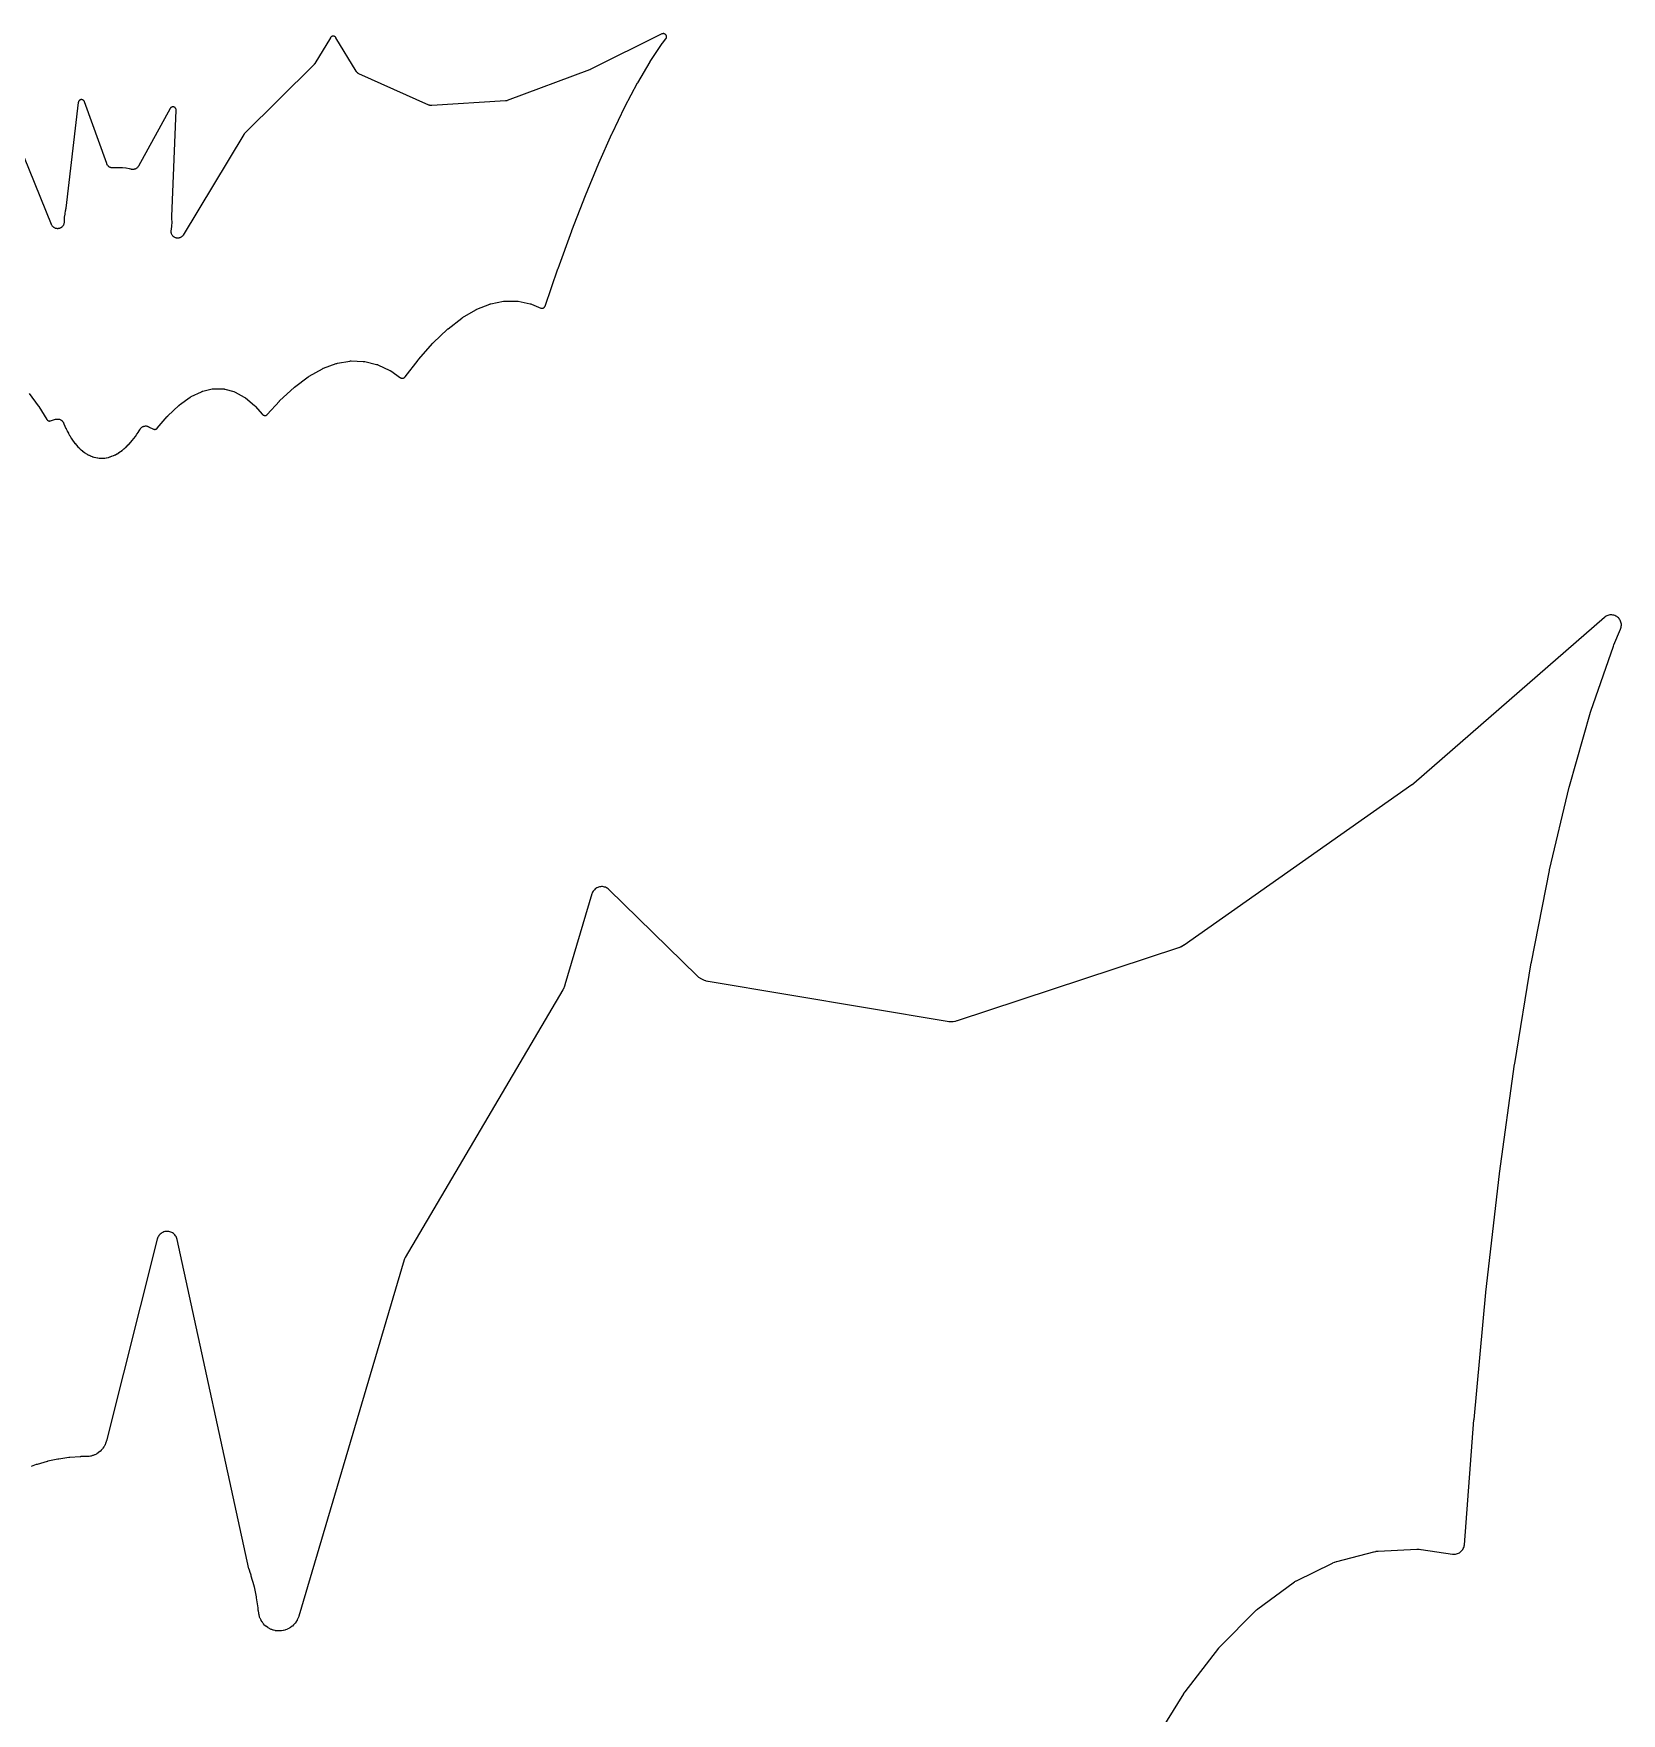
# Model space of a CAD drawing. Header units: millimetres. Extents: x 5 to 283, y 5 to 271.
# Drawn here: x 180.79 to 224.95, y 222.31 to 269.04 of the extents above; entities that cross this region are included whole.
import ezdxf

# ---------------------------------------------------------------- set-up
doc = ezdxf.new("R2010")
doc.units = ezdxf.units.MM

msp = doc.modelspace()

# ---------------------------------------------------------------- linework, layer by layer
at = {"layer": 'Schnitt'}
for points in [[(180.665, 259.025), (180.923, 258.688), (180.924, 258.686), (180.934, 258.673), (180.935, 258.671), (181.159, 258.306), (181.165, 258.298), (181.171, 258.291), (181.177, 258.285), (181.184, 258.279), (181.192, 258.275), (181.2, 258.27), (181.209, 258.267), (181.218, 258.265), (181.227, 258.264), (181.236, 258.263), (181.245, 258.263), (181.254, 258.265), (181.263, 258.267), (181.404, 258.311), (181.407, 258.312), (181.421, 258.315), (181.425, 258.316), (181.438, 258.318), (181.443, 258.319), (181.456, 258.319), (181.461, 258.319), (181.474, 258.319), (181.479, 258.318), (181.492, 258.316), (181.497, 258.316), (181.51, 258.312), (181.514, 258.311), (181.527, 258.306), (181.531, 258.305), (181.543, 258.299), (181.547, 258.296), (181.558, 258.289), (181.562, 258.287), (181.573, 258.279), (181.576, 258.276), (181.586, 258.267), (181.589, 258.263), (181.598, 258.253), (181.601, 258.25), (181.609, 258.239), (181.611, 258.235), (181.618, 258.223), (181.62, 258.219), (181.626, 258.206), (181.627, 258.204), (181.632, 258.192), (181.632, 258.191), (181.633, 258.19), (181.633, 258.189), (181.661, 258.121), (181.662, 258.12), (181.662, 258.119), (181.663, 258.118), (181.692, 258.053), (181.693, 258.052), (181.693, 258.05), (181.694, 258.049), (181.725, 257.987), (181.725, 257.985), (181.726, 257.984), (181.726, 257.983), (181.758, 257.923), (181.759, 257.921), (181.759, 257.92), (181.76, 257.919), (181.793, 257.861), (181.793, 257.86), (181.794, 257.859), (181.795, 257.858), (181.828, 257.803), (181.829, 257.801), (181.83, 257.8), (181.831, 257.799), (181.865, 257.746), (181.866, 257.745), (181.867, 257.744), (181.868, 257.742), (181.903, 257.693), (181.904, 257.691), (181.905, 257.69), (181.906, 257.689), (181.942, 257.642), (181.943, 257.64), (181.944, 257.639), (181.945, 257.638), (181.982, 257.594), (181.983, 257.592), (181.984, 257.591), (181.985, 257.589), (182.022, 257.548), (182.024, 257.547), (182.025, 257.546), (182.026, 257.544), (182.064, 257.506), (182.065, 257.504), (182.067, 257.503), (182.068, 257.502), (182.106, 257.466), (182.108, 257.465), (182.11, 257.463), (182.111, 257.462), (182.15, 257.43), (182.151, 257.428), (182.153, 257.427), (182.155, 257.425), (182.194, 257.396), (182.196, 257.395), (182.197, 257.393), (182.199, 257.392), (182.238, 257.365), (182.24, 257.364), (182.242, 257.363), (182.245, 257.361), (182.284, 257.338), (182.286, 257.336), (182.288, 257.335), (182.29, 257.334), (182.33, 257.313), (182.332, 257.312), (182.334, 257.311), (182.337, 257.31), (182.376, 257.292), (182.379, 257.291), (182.381, 257.29), (182.384, 257.289), (182.423, 257.273), (182.426, 257.272), (182.429, 257.271), (182.431, 257.271), (182.471, 257.258), (182.474, 257.257), (182.476, 257.256), (182.479, 257.256), (182.519, 257.246), (182.522, 257.245), (182.524, 257.245), (182.527, 257.244), (182.567, 257.237), (182.57, 257.237), (182.573, 257.236), (182.576, 257.236), (182.616, 257.231), (182.619, 257.231), (182.622, 257.231), (182.625, 257.231), (182.665, 257.229), (182.668, 257.229), (182.671, 257.229), (182.674, 257.229), (182.714, 257.229), (182.717, 257.229), (182.72, 257.23), (182.723, 257.23), (182.764, 257.233), (182.767, 257.233), (182.769, 257.234), (182.772, 257.234), (182.813, 257.24), (182.816, 257.241), (182.819, 257.241), (182.822, 257.242), (182.863, 257.251), (182.866, 257.251), (182.868, 257.252), (182.871, 257.253), (182.913, 257.264), (182.915, 257.265), (182.918, 257.266), (182.92, 257.266), (182.962, 257.281), (182.965, 257.282), (182.967, 257.283), (182.97, 257.283), (183.012, 257.301), (183.014, 257.302), (183.017, 257.303), (183.019, 257.304), (183.061, 257.324), (183.064, 257.325), (183.066, 257.326), (183.068, 257.327), (183.111, 257.35), (183.113, 257.351), (183.115, 257.352), (183.116, 257.353), (183.159, 257.379), (183.161, 257.38), (183.163, 257.381), (183.165, 257.383), (183.208, 257.411), (183.21, 257.413), (183.211, 257.414), (183.213, 257.415), (183.256, 257.447), (183.258, 257.448), (183.259, 257.449), (183.261, 257.45), (183.304, 257.485), (183.305, 257.486), (183.307, 257.487), (183.308, 257.489), (183.351, 257.526), (183.353, 257.528), (183.354, 257.529), (183.355, 257.53), (183.398, 257.571), (183.399, 257.572), (183.4, 257.573), (183.401, 257.574), (183.444, 257.618), (183.445, 257.619), (183.446, 257.62), (183.447, 257.621), (183.489, 257.667), (183.49, 257.668), (183.491, 257.67), (183.492, 257.671), (183.534, 257.72), (183.535, 257.721), (183.536, 257.722), (183.537, 257.723), (183.578, 257.775), (183.579, 257.776), (183.58, 257.777), (183.581, 257.778), (183.622, 257.833), (183.622, 257.834), (183.623, 257.835), (183.624, 257.836), (183.664, 257.893), (183.665, 257.894), (183.665, 257.895), (183.666, 257.896), (183.705, 257.956), (183.706, 257.957), (183.707, 257.958), (183.707, 257.959), (183.746, 258.021), (183.747, 258.023), (183.747, 258.024), (183.748, 258.025), (183.754, 258.036), (183.756, 258.037), (183.764, 258.05), (183.766, 258.053), (183.775, 258.064), (183.778, 258.067), (183.787, 258.077), (183.79, 258.08), (183.801, 258.088), (183.805, 258.091), (183.816, 258.099), (183.82, 258.101), (183.831, 258.107), (183.836, 258.109), (183.848, 258.114), (183.852, 258.116), (183.865, 258.12), (183.87, 258.121), (183.883, 258.123), (183.887, 258.124), (183.901, 258.125), (183.905, 258.125), (183.919, 258.125), (183.923, 258.125), (183.937, 258.123), (183.941, 258.123), (183.954, 258.12), (183.959, 258.119), (183.971, 258.115), (183.976, 258.113), (183.989, 258.107), (183.991, 258.106), (184.124, 258.041), (184.132, 258.037), (184.141, 258.034), (184.15, 258.032), (184.159, 258.031), (184.168, 258.031), (184.177, 258.032), (184.186, 258.034), (184.195, 258.037), (184.203, 258.04), (184.211, 258.045), (184.219, 258.05), (184.226, 258.056), (184.232, 258.063), (184.511, 258.388), (184.513, 258.389), (184.524, 258.401), (184.526, 258.403), (184.834, 258.695), (184.836, 258.697), (184.852, 258.71), (184.854, 258.712), (185.149, 258.925), (185.151, 258.926), (185.161, 258.933), (185.165, 258.935), (185.176, 258.941), (185.177, 258.942), (185.457, 259.078), (185.459, 259.079), (185.474, 259.085), (185.478, 259.087), (185.493, 259.091), (185.496, 259.092), (185.76, 259.157), (185.762, 259.157), (185.774, 259.159), (185.777, 259.16), (185.788, 259.161), (185.792, 259.162), (185.804, 259.162), (185.806, 259.162), (186.059, 259.16), (186.061, 259.16), (186.074, 259.159), (186.077, 259.159), (186.089, 259.157), (186.093, 259.156), (186.105, 259.154), (186.107, 259.153), (186.356, 259.085), (186.359, 259.084), (186.375, 259.079), (186.38, 259.077), (186.395, 259.069), (186.398, 259.068), (186.65, 258.93), (186.652, 258.929), (186.664, 258.921), (186.668, 258.919), (186.679, 258.91), (186.681, 258.909), (186.937, 258.694), (186.939, 258.693), (186.947, 258.685), (186.949, 258.683), (186.957, 258.675), (186.958, 258.674), (187.158, 258.447), (187.164, 258.44), (187.171, 258.434), (187.178, 258.429), (187.186, 258.425), (187.194, 258.422), (187.203, 258.419), (187.212, 258.417), (187.221, 258.416), (187.229, 258.416), (187.238, 258.417), (187.247, 258.419), (187.256, 258.421), (187.264, 258.425), (187.272, 258.429), (187.279, 258.434), (187.286, 258.439), (187.292, 258.446), (187.631, 258.819), (187.632, 258.821), (187.642, 258.83), (187.643, 258.832), (188.035, 259.196), (188.037, 259.197), (188.05, 259.208), (188.051, 259.209), (188.432, 259.494), (188.435, 259.496), (188.452, 259.507), (188.454, 259.509), (188.823, 259.717), (188.825, 259.717), (188.835, 259.723), (188.838, 259.724), (188.849, 259.729), (188.851, 259.729), (189.208, 259.862), (189.209, 259.862), (189.222, 259.866), (189.226, 259.868), (189.239, 259.87), (189.241, 259.871), (189.586, 259.931), (189.589, 259.931), (189.603, 259.933), (189.608, 259.933), (189.623, 259.933), (189.625, 259.933), (189.961, 259.923), (189.963, 259.923), (189.978, 259.921), (189.983, 259.921), (189.998, 259.918), (190, 259.918), (190.332, 259.837), (190.334, 259.837), (190.347, 259.833), (190.352, 259.831), (190.365, 259.826), (190.367, 259.825), (190.698, 259.672), (190.7, 259.672), (190.711, 259.666), (190.714, 259.664), (190.725, 259.658), (190.726, 259.656), (190.999, 259.469), (191.007, 259.464), (191.015, 259.46), (191.024, 259.457), (191.033, 259.455), (191.042, 259.454), (191.051, 259.453), (191.06, 259.454), (191.069, 259.455), (191.078, 259.457), (191.086, 259.461), (191.094, 259.465), (191.102, 259.469), (191.109, 259.475), (191.116, 259.481), (191.122, 259.488), (191.485, 259.96), (191.486, 259.961), (191.492, 259.969), (191.493, 259.971), (191.896, 260.426), (191.898, 260.427), (191.907, 260.437), (191.908, 260.438), (192.301, 260.814), (192.303, 260.816), (192.315, 260.826), (192.317, 260.828), (192.7, 261.125), (192.702, 261.126), (192.718, 261.138), (192.721, 261.139), (193.092, 261.359), (193.093, 261.36), (193.103, 261.365), (193.106, 261.366), (193.116, 261.371), (193.118, 261.372), (193.477, 261.516), (193.479, 261.516), (193.491, 261.521), (193.495, 261.522), (193.508, 261.525), (193.51, 261.525), (193.856, 261.596), (193.859, 261.597), (193.873, 261.599), (193.878, 261.599), (193.892, 261.6), (193.895, 261.6), (194.232, 261.6), (194.234, 261.6), (194.249, 261.6), (194.254, 261.599), (194.269, 261.597), (194.271, 261.596), (194.603, 261.527), (194.605, 261.526), (194.619, 261.523), (194.623, 261.521), (194.637, 261.516), (194.639, 261.516), (194.897, 261.406), (194.905, 261.403), (194.913, 261.4), (194.922, 261.399), (194.93, 261.398), (194.939, 261.399), (194.948, 261.4), (194.956, 261.402), (194.964, 261.405), (194.972, 261.408), (194.98, 261.412), (194.987, 261.417), (194.994, 261.423), (195, 261.429), (195.005, 261.436), (195.01, 261.443), (195.014, 261.451), (195.017, 261.459), (195.375, 262.5), (195.377, 262.503), (195.76, 263.555), (195.761, 263.559), (196.138, 264.533), (196.138, 264.534), (196.14, 264.537), (196.14, 264.538), (196.51, 265.434), (196.51, 265.434), (196.512, 265.438), (196.512, 265.438), (196.876, 266.256), (196.876, 266.256), (196.878, 266.261), (196.879, 266.262), (197.236, 267), (197.236, 267.001), (197.239, 267.006), (197.239, 267.007), (197.589, 267.667), (197.589, 267.668), (197.593, 267.674), (197.593, 267.675), (197.936, 268.255), (197.936, 268.256), (197.941, 268.264), (197.942, 268.265), (198.276, 268.766), (198.277, 268.767), (198.283, 268.776), (198.284, 268.777), (198.376, 268.896), (198.381, 268.903), (198.385, 268.911), (198.389, 268.919), (198.391, 268.928), (198.393, 268.936), (198.394, 268.945), (198.394, 268.954), (198.394, 268.963), (198.392, 268.972), (198.389, 268.981), (198.386, 268.989), (198.382, 268.997), (198.377, 269.004), (198.371, 269.011), (198.365, 269.017), (198.358, 269.023), (198.35, 269.028), (198.342, 269.032), (198.334, 269.036), (198.326, 269.038), (198.317, 269.04), (198.308, 269.041), (198.299, 269.04), (198.29, 269.039), (198.281, 269.038), (198.273, 269.035), (198.264, 269.031), (196.275, 268.042), (196.273, 268.041), (196.258, 268.035), (196.256, 268.034), (193.966, 267.178), (193.964, 267.177), (193.95, 267.173), (193.946, 267.172), (193.933, 267.169), (193.929, 267.168), (193.914, 267.167), (193.912, 267.167), (191.868, 267.038), (191.866, 267.038), (191.852, 267.038), (191.848, 267.038), (191.835, 267.039), (191.83, 267.039), (191.817, 267.042), (191.813, 267.043), (191.801, 267.046), (191.796, 267.048), (191.783, 267.053), (191.781, 267.054), (189.841, 267.925), (189.839, 267.926), (189.826, 267.933), (189.822, 267.935), (189.81, 267.942), (189.807, 267.945), (189.796, 267.953), (189.793, 267.957), (189.783, 267.966), (189.78, 267.969), (189.771, 267.98), (189.768, 267.984), (189.76, 267.996), (189.759, 267.998), (189.201, 268.926), (189.196, 268.934), (189.19, 268.94), (189.184, 268.947), (189.177, 268.952), (189.17, 268.957), (189.162, 268.961), (189.154, 268.965), (189.146, 268.967), (189.137, 268.969), (189.128, 268.97), (189.119, 268.97), (189.111, 268.969), (189.102, 268.967), (189.093, 268.965), (189.085, 268.961), (189.078, 268.957), (189.07, 268.952), (189.063, 268.947), (189.057, 268.94), (189.052, 268.934), (189.047, 268.926), (188.616, 268.213), (188.615, 268.211), (188.605, 268.196), (188.601, 268.191), (188.589, 268.178), (188.587, 268.176), (186.652, 266.249), (186.645, 266.241), (186.638, 266.232), (184.953, 263.438), (184.952, 263.436), (184.944, 263.424), (184.942, 263.42), (184.933, 263.41), (184.93, 263.407), (184.921, 263.398), (184.918, 263.395), (184.907, 263.386), (184.904, 263.384), (184.893, 263.376), (184.889, 263.374), (184.877, 263.368), (184.873, 263.366), (184.861, 263.361), (184.857, 263.36), (184.845, 263.356), (184.84, 263.355), (184.827, 263.352), (184.823, 263.351), (184.81, 263.35), (184.805, 263.35), (184.792, 263.35), (184.788, 263.35), (184.775, 263.351), (184.77, 263.352), (184.757, 263.354), (184.753, 263.356), (184.741, 263.359), (184.736, 263.361), (184.724, 263.366), (184.72, 263.368), (184.709, 263.374), (184.705, 263.376), (184.694, 263.383), (184.69, 263.386), (184.68, 263.394), (184.677, 263.397), (184.667, 263.407), (184.664, 263.41), (184.656, 263.42), (184.653, 263.423), (184.646, 263.434), (184.644, 263.438), (184.637, 263.45), (184.636, 263.454), (184.63, 263.466), (184.629, 263.47), (184.625, 263.483), (184.624, 263.487), (184.621, 263.5), (184.621, 263.504), (184.619, 263.517), (184.619, 263.522), (184.619, 263.536), (184.619, 263.538), (184.619, 263.548), (184.619, 263.551), (184.622, 263.572), (184.622, 263.575), (184.625, 263.59), (184.625, 263.593), (184.626, 263.596), (184.626, 263.599), (184.636, 263.687), (184.636, 263.69), (184.637, 263.693), (184.637, 263.696), (184.641, 263.785), (184.641, 263.788), (184.641, 263.791), (184.641, 263.794), (184.639, 263.884), (184.639, 263.887), (184.639, 263.889), (184.639, 263.892), (184.636, 263.925), (184.636, 263.928), (184.635, 263.948), (184.636, 263.95), (184.756, 266.909), (184.756, 266.918), (184.755, 266.927), (184.753, 266.936), (184.75, 266.945), (184.746, 266.953), (184.742, 266.961), (184.737, 266.968), (184.731, 266.975), (184.725, 266.981), (184.718, 266.986), (184.71, 266.991), (184.702, 266.995), (184.694, 266.999), (184.685, 267.001), (184.677, 267.002), (184.668, 267.003), (184.659, 267.003), (184.65, 267.002), (184.641, 267), (184.633, 266.997), (184.625, 266.993), (184.617, 266.989), (184.61, 266.984), (184.603, 266.978), (184.597, 266.971), (184.591, 266.964), (184.587, 266.956), (183.707, 265.354), (183.706, 265.352), (183.698, 265.339), (183.696, 265.335), (183.688, 265.324), (183.685, 265.321), (183.675, 265.311), (183.672, 265.308), (183.662, 265.299), (183.658, 265.296), (183.647, 265.288), (183.643, 265.286), (183.631, 265.279), (183.627, 265.277), (183.615, 265.272), (183.611, 265.27), (183.598, 265.266), (183.593, 265.265), (183.58, 265.262), (183.575, 265.261), (183.562, 265.26), (183.557, 265.259), (183.544, 265.259), (183.539, 265.26), (183.526, 265.261), (183.521, 265.261), (183.507, 265.264), (183.505, 265.265), (183.458, 265.276), (183.455, 265.277), (183.452, 265.277), (183.449, 265.278), (183.362, 265.294), (183.359, 265.294), (183.356, 265.295), (183.353, 265.295), (183.264, 265.305), (183.261, 265.305), (183.258, 265.306), (183.255, 265.306), (183.166, 265.31), (183.163, 265.31), (183.16, 265.31), (183.157, 265.31), (183.068, 265.308), (183.065, 265.308), (183.062, 265.308), (183.059, 265.308), (183.011, 265.304), (183.009, 265.304), (182.994, 265.303), (182.99, 265.303), (182.976, 265.304), (182.972, 265.305), (182.958, 265.307), (182.954, 265.308), (182.941, 265.311), (182.936, 265.313), (182.924, 265.318), (182.92, 265.32), (182.907, 265.326), (182.904, 265.328), (182.892, 265.335), (182.888, 265.338), (182.878, 265.347), (182.874, 265.35), (182.865, 265.359), (182.861, 265.362), (182.853, 265.373), (182.85, 265.376), (182.842, 265.388), (182.84, 265.392), (182.834, 265.404), (182.832, 265.408), (182.826, 265.421), (182.825, 265.423), (182.209, 267.145), (182.205, 267.153), (182.201, 267.161), (182.196, 267.168), (182.19, 267.175), (182.184, 267.181), (182.177, 267.187), (182.17, 267.192), (182.162, 267.196), (182.154, 267.199), (182.145, 267.202), (182.136, 267.204), (182.127, 267.204), (182.118, 267.204), (182.109, 267.203), (182.101, 267.201), (182.092, 267.199), (182.084, 267.195), (182.076, 267.191), (182.069, 267.185), (182.062, 267.18), (182.056, 267.173), (182.05, 267.166), (182.046, 267.159), (182.042, 267.151), (182.039, 267.142), (182.036, 267.134), (182.035, 267.125), (181.688, 264.184), (181.687, 264.181), (181.684, 264.162), (181.683, 264.159), (181.675, 264.127), (181.675, 264.124), (181.674, 264.121), (181.673, 264.118), (181.658, 264.03), (181.657, 264.028), (181.657, 264.025), (181.656, 264.022), (181.646, 263.933), (181.646, 263.93), (181.646, 263.927), (181.646, 263.924), (181.642, 263.835), (181.641, 263.832), (181.641, 263.829), (181.641, 263.826), (181.642, 263.811), (181.642, 263.808), (181.641, 263.786), (181.64, 263.783), (181.639, 263.774), (181.639, 263.772), (181.637, 263.758), (181.636, 263.753), (181.632, 263.741), (181.631, 263.736), (181.626, 263.724), (181.624, 263.72), (181.619, 263.708), (181.616, 263.704), (181.609, 263.693), (181.607, 263.69), (181.599, 263.679), (181.596, 263.676), (181.587, 263.666), (181.584, 263.663), (181.574, 263.654), (181.571, 263.652), (181.56, 263.644), (181.556, 263.642), (181.545, 263.635), (181.541, 263.633), (181.529, 263.628), (181.525, 263.626), (181.512, 263.622), (181.508, 263.62), (181.495, 263.617), (181.491, 263.617), (181.478, 263.615), (181.473, 263.614), (181.46, 263.614), (181.456, 263.614), (181.443, 263.615), (181.438, 263.615), (181.425, 263.617), (181.421, 263.618), (181.408, 263.622), (181.404, 263.623), (181.392, 263.628), (181.388, 263.629), (181.376, 263.635), (181.372, 263.637), (181.361, 263.644), (181.357, 263.647), (181.347, 263.655), (181.343, 263.657), (181.333, 263.666), (181.33, 263.67), (181.322, 263.679), (181.319, 263.683), (181.311, 263.693), (181.309, 263.697), (181.302, 263.709), (181.3, 263.712), (181.294, 263.725), (181.293, 263.727), (180.069, 266.752)], [(211.874, 221.387), (212.779, 222.854), (212.783, 222.86), (212.812, 222.902), (212.816, 222.908), (213.751, 224.125), (213.756, 224.131), (213.798, 224.179), (213.804, 224.185), (214.765, 225.155), (214.769, 225.159), (214.795, 225.183), (214.803, 225.19), (214.831, 225.212), (214.835, 225.216), (215.82, 225.944), (215.825, 225.947), (215.859, 225.971), (215.87, 225.977), (215.907, 225.997), (215.913, 226), (216.918, 226.494), (216.924, 226.497), (216.967, 226.516), (216.98, 226.521), (217.025, 226.535), (217.032, 226.537), (218.064, 226.807), (218.071, 226.809), (218.118, 226.818), (218.133, 226.821), (218.181, 226.825), (218.188, 226.826), (219.261, 226.879), (219.268, 226.879), (219.314, 226.879), (219.328, 226.878), (219.373, 226.874), (219.38, 226.873), (220.257, 226.742), (220.284, 226.739), (220.312, 226.739), (220.339, 226.742), (220.366, 226.747), (220.393, 226.755), (220.418, 226.765), (220.443, 226.778), (220.466, 226.793), (220.487, 226.81), (220.507, 226.829), (220.525, 226.85), (220.541, 226.873), (220.554, 226.897), (220.565, 226.922), (220.574, 226.948), (220.58, 226.975), (220.583, 227.002), (220.85, 230.477), (220.851, 230.487), (221.183, 234.019), (221.184, 234.03), (221.56, 237.319), (221.56, 237.32), (221.562, 237.332), (221.562, 237.333), (221.98, 240.374), (221.98, 240.376), (221.982, 240.389), (221.983, 240.391), (222.443, 243.186), (222.444, 243.188), (222.447, 243.204), (222.447, 243.206), (222.95, 245.755), (222.95, 245.757), (222.954, 245.775), (222.955, 245.778), (223.499, 248.079), (223.5, 248.082), (223.506, 248.104), (223.506, 248.107), (224.091, 250.16), (224.092, 250.164), (224.101, 250.19), (224.102, 250.194), (224.726, 251.997), (224.727, 252.002), (224.74, 252.034), (224.742, 252.039), (224.927, 252.474), (224.937, 252.501), (224.944, 252.528), (224.948, 252.556), (224.95, 252.584), (224.949, 252.613), (224.945, 252.641), (224.938, 252.668), (224.928, 252.695), (224.916, 252.721), (224.901, 252.745), (224.884, 252.768), (224.865, 252.789), (224.844, 252.808), (224.821, 252.824), (224.796, 252.839), (224.77, 252.85), (224.744, 252.86), (224.716, 252.866), (224.688, 252.87), (224.659, 252.871), (224.631, 252.869), (224.603, 252.864), (224.576, 252.856), (224.549, 252.846), (224.524, 252.833), (224.5, 252.818), (224.478, 252.8), (219.174, 248.179), (219.168, 248.174), (219.127, 248.142), (219.121, 248.138), (212.789, 243.685), (212.784, 243.681), (212.745, 243.656), (212.733, 243.65), (212.696, 243.631), (212.683, 243.625), (212.64, 243.609), (212.634, 243.606), (206.474, 241.577), (206.468, 241.575), (206.424, 241.563), (206.411, 241.56), (206.37, 241.553), (206.356, 241.552), (206.315, 241.548), (206.301, 241.548), (206.26, 241.549), (206.246, 241.55), (206.202, 241.555), (206.195, 241.556), (199.553, 242.674), (199.546, 242.675), (199.501, 242.685), (199.487, 242.689), (199.446, 242.703), (199.432, 242.708), (199.393, 242.725), (199.38, 242.732), (199.342, 242.753), (199.33, 242.761), (199.295, 242.787), (199.284, 242.795), (199.249, 242.827), (199.243, 242.831), (196.791, 245.23), (196.77, 245.248), (196.747, 245.265), (196.723, 245.279), (196.698, 245.291), (196.671, 245.3), (196.644, 245.306), (196.617, 245.31), (196.589, 245.311), (196.561, 245.309), (196.533, 245.305), (196.506, 245.298), (196.48, 245.288), (196.455, 245.276), (196.431, 245.262), (196.409, 245.245), (196.388, 245.226), (196.37, 245.205), (196.353, 245.183), (196.339, 245.159), (196.327, 245.133), (196.318, 245.107), (195.57, 242.577), (195.568, 242.568), (195.548, 242.515), (195.541, 242.499), (195.516, 242.448), (195.511, 242.441), (191.122, 234.989), (191.106, 234.957), (191.094, 234.925), (188.166, 225.016), (188.164, 225.009), (188.149, 224.966), (188.144, 224.953), (188.126, 224.915), (188.12, 224.903), (188.098, 224.867), (188.091, 224.856), (188.066, 224.822), (188.057, 224.811), (188.03, 224.78), (188.02, 224.77), (187.989, 224.741), (187.979, 224.733), (187.945, 224.707), (187.934, 224.699), (187.898, 224.678), (187.886, 224.671), (187.848, 224.653), (187.836, 224.647), (187.796, 224.633), (187.783, 224.628), (187.743, 224.618), (187.729, 224.615), (187.688, 224.608), (187.674, 224.607), (187.632, 224.604), (187.619, 224.604), (187.577, 224.606), (187.563, 224.607), (187.522, 224.612), (187.508, 224.615), (187.467, 224.625), (187.454, 224.628), (187.414, 224.642), (187.401, 224.647), (187.363, 224.664), (187.351, 224.671), (187.315, 224.692), (187.303, 224.699), (187.269, 224.724), (187.258, 224.732), (187.227, 224.76), (187.217, 224.769), (187.188, 224.8), (187.179, 224.811), (187.154, 224.844), (187.146, 224.855), (187.124, 224.891), (187.117, 224.903), (187.099, 224.94), (187.093, 224.953), (187.078, 224.992), (187.074, 225.005), (187.062, 225.049), (187.061, 225.056), (187.054, 225.085), (187.052, 225.095), (187.043, 225.162), (187.041, 225.172), (187.038, 225.22), (187.037, 225.229), (187.036, 225.238), (187.035, 225.247), (186.994, 225.527), (186.993, 225.536), (186.991, 225.546), (186.989, 225.555), (186.931, 225.831), (186.928, 225.841), (186.926, 225.85), (186.924, 225.859), (186.847, 226.131), (186.845, 226.14), (186.842, 226.149), (186.839, 226.158), (186.804, 226.255), (186.801, 226.264), (186.784, 226.324), (186.782, 226.333), (184.784, 235.495), (184.776, 235.523), (184.766, 235.549), (184.753, 235.574), (184.738, 235.598), (184.721, 235.621), (184.702, 235.641), (184.68, 235.659), (184.657, 235.676), (184.632, 235.69), (184.606, 235.701), (184.579, 235.71), (184.552, 235.716), (184.524, 235.719), (184.495, 235.719), (184.467, 235.717), (184.439, 235.712), (184.412, 235.704), (184.386, 235.693), (184.361, 235.68), (184.337, 235.665), (184.315, 235.647), (184.295, 235.627), (184.277, 235.606), (184.261, 235.582), (184.248, 235.557), (184.237, 235.531), (184.229, 235.504), (182.816, 229.889), (182.814, 229.883), (182.8, 229.838), (182.795, 229.824), (182.779, 229.785), (182.772, 229.772), (182.752, 229.734), (182.744, 229.722), (182.72, 229.686), (182.711, 229.675), (182.683, 229.642), (182.674, 229.631), (182.643, 229.601), (182.632, 229.592), (182.598, 229.565), (182.586, 229.557), (182.55, 229.534), (182.538, 229.526), (182.499, 229.507), (182.486, 229.501), (182.446, 229.486), (182.432, 229.481), (182.39, 229.47), (182.376, 229.467), (182.334, 229.46), (182.32, 229.458), (182.273, 229.455), (182.266, 229.455), (182.114, 229.453), (182.105, 229.453), (182.095, 229.452), (182.086, 229.452), (181.804, 229.43), (181.795, 229.429), (181.786, 229.428), (181.776, 229.427), (181.496, 229.386), (181.487, 229.385), (181.478, 229.383), (181.469, 229.381), (181.192, 229.323), (181.183, 229.321), (181.174, 229.318), (181.165, 229.316), (180.893, 229.239), (180.884, 229.237), (180.875, 229.234), (180.866, 229.231), (180.723, 229.18)]]:
    msp.add_lwpolyline(points, dxfattribs=at)

doc.saveas('drawing.dxf')
